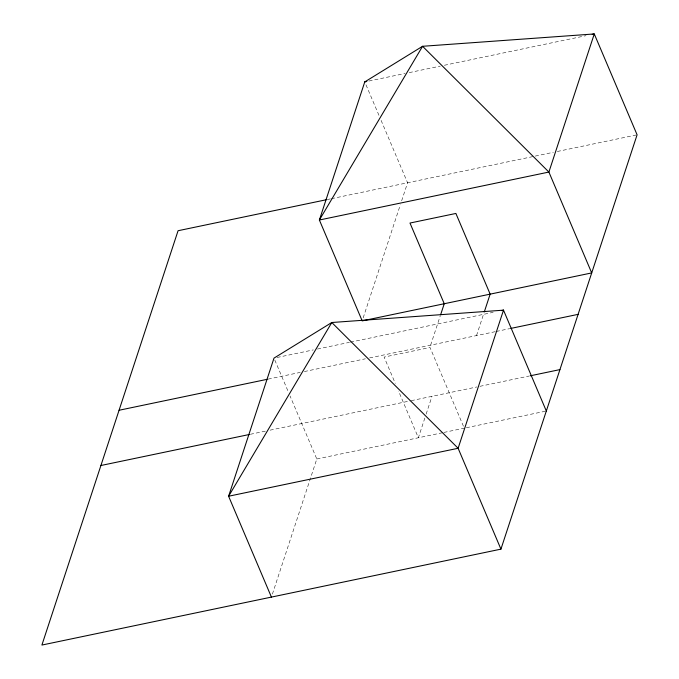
<?xml version="1.0" encoding="UTF-8"?>
<svg xmlns="http://www.w3.org/2000/svg" width="679" height="679" viewBox="0 0 679 679"><rect width="100%" height="100%" fill="white"/><g stroke="black" fill="none" stroke-linecap="round" stroke-linejoin="round"><path stroke-width="0.51" stroke-dasharray="3.4 2.55" d="M272.406 594.091L316.804 458.987L290.043 395.95M363.18 317.874L400.347 204.786M401.662 200.78L407.578 182.77L380.817 119.725M430.622 345.17L440.348 315.574M424.85 418.035L418.366 437.768L398.565 391.104M426.149 414.088L431.988 396.332M476.531 335.579L483.983 312.892M368.901 81.039L405.083 73.476M409.216 72.619L440.238 66.135M444.372 65.269L586.011 35.681M327.278 199.55L330.384 198.896M331.42 198.684L553.351 152.308M557.306 151.485L637.097 134.815M277.091 357.477L313.282 349.914M317.416 349.048L349.464 342.352M350.5 342.14L493.166 312.332M268.12 379.12L300.203 372.415M304.345 371.549L365.412 358.792M369.554 357.926L495.186 331.683M496.222 331.462L509.691 328.653M250.364 434.28L265.93 431.029M270.081 430.163L410.192 400.89M411.228 400.669L476.87 386.954M479.943 386.317L529.17 376.03M316.804 458.987L442.852 432.65M443.871 432.438L464.275 428.177M466.32 427.745L546.323 411.033M365.998 84.816L379.171 115.846M463.443 426.234L430.019 347.487L384.119 357.078L395.263 383.321M274.817 360.065L288.397 392.063"/><path stroke-width="1.02" d="M364.767 81.904L319.376 220.013L362.196 320.878L591.706 272.924L548.895 172.059L422.576 46.291L364.767 81.904L366.83 81.472M440.679 314.589L444.244 303.734L409.989 223.043L455.889 213.452L490.145 294.143L484.305 311.899M326.243 199.762L178.068 230.724L41.903 645.05L500.932 549.141L637.097 134.815L594.278 33.95L422.576 46.291L319.376 220.013L548.895 172.059L594.278 33.95L592.215 34.383M501.441 310.6L503.504 310.167L546.323 411.033M119.063 410.26L267.085 379.34M510.727 328.432L578.092 314.36M100.908 465.505L249.32 434.501M530.197 375.818L559.937 369.605M500.932 549.141L458.121 448.276L331.802 322.508L273.993 358.122L228.602 496.23L271.422 597.096M503.504 310.167L458.121 448.276L228.602 496.23L331.802 322.508L503.504 310.167"/></g></svg>
